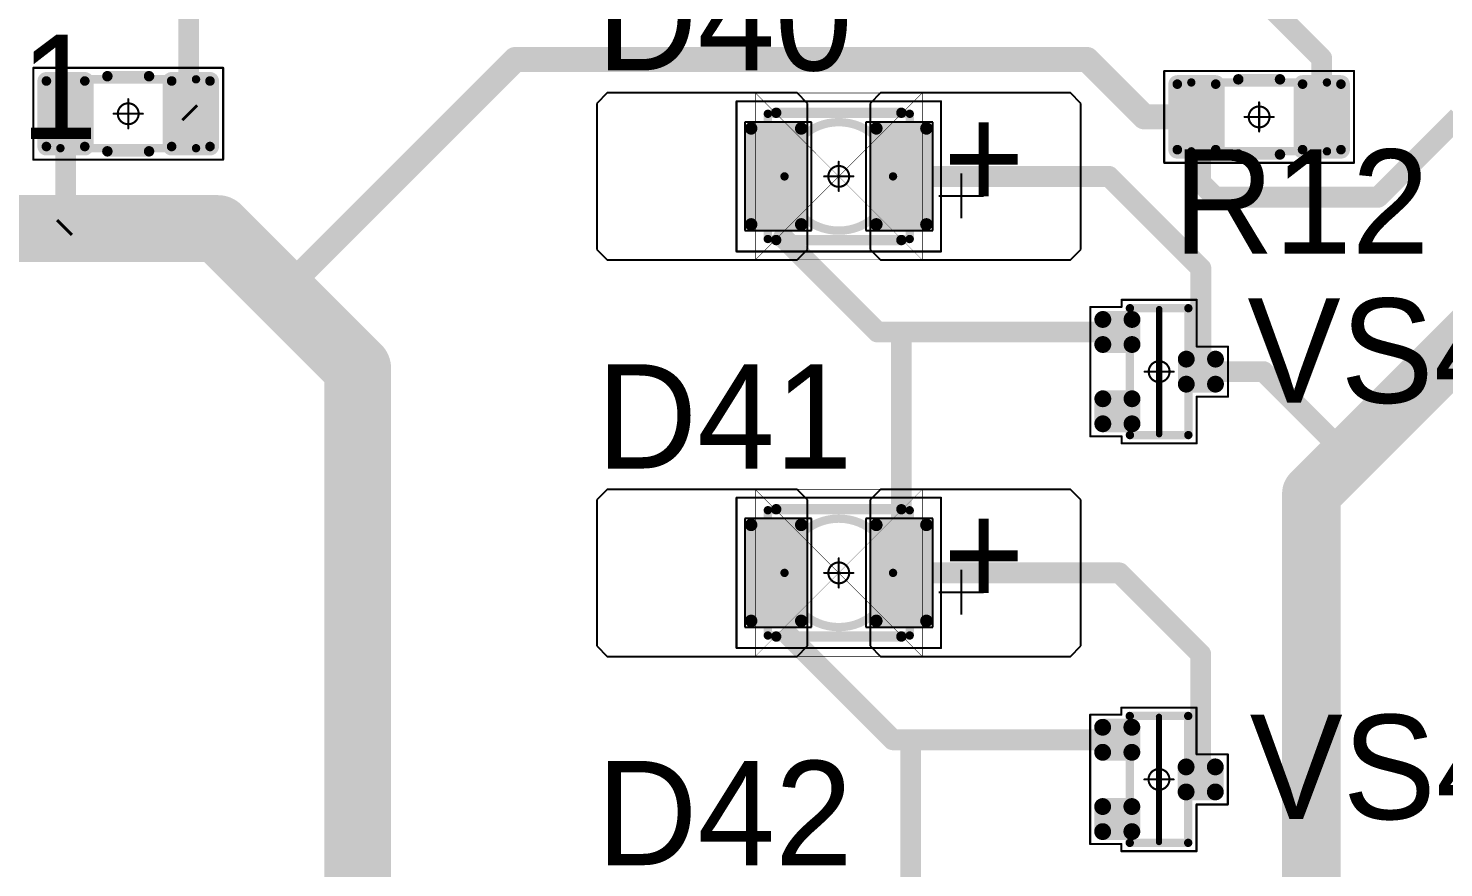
# Model space of a CAD drawing. Header units: millimetres. Extents: x 0 to 273, y 0 to 149.
# Drawn here: x 124.58 to 158.5, y 102.94 to 123.05 of the extents above; entities that cross this region are included whole.
import ezdxf

# ---------------------------------------------------------------- set-up
doc = ezdxf.new("R2010")
doc.units = ezdxf.units.MM
for name, color, linetype in [('Mechanical13', 56, 'Continuous'), ('Mechanical15', 56, 'Continuous'), ('Mechanical2', 216, 'Continuous'), ('TopLayer', 1, 'Continuous'), ('TopOverlay', 2, 'Continuous'), ('TopPaste', 8, 'Continuous'), ('TopSolder', 216, 'Continuous')]:
    doc.layers.add(name, color=color, linetype=linetype)

# ---------------------------------------------------------------- blocks, each defined once
blk = doc.blocks.new('SOT23_29')
at = {"layer": 'Mechanical13', "const_width": 0.2}
for points in [[(-0.7, -1.52), (-0.7, 1.52)], [(-0.7, 1.52), (0.7, 1.52)], [(0.7, -1.52), (0.7, 1.52)], [(-0.7, -1.52), (0.7, -1.52)]]:
    blk.add_lwpolyline(points, dxfattribs=at)
at = {"layer": 'Mechanical13', "const_width": 0.1}
for points in [[(-0.75, 1.52, 1), (-0.65, 1.52, 1)], [(-0.75, 1.52, 1), (-0.65, 1.52, 1)], [(0.65, 1.52, 1), (0.75, 1.52, 1)], [(0.65, 1.52, 1), (0.75, 1.52, 1)], [(-0.75, -1.52, 1), (-0.65, -1.52, 1)], [(-0.75, -1.52, 1), (-0.65, -1.52, 1)], [(0.65, -1.52, 1), (0.75, -1.52, 1)], [(0.65, -1.52, 1), (0.75, -1.52, 1)]]:
    blk.add_lwpolyline(points, format="xyb", close=True, dxfattribs=at)
at = {"layer": 'Mechanical15', "const_width": 0.05}
for points in [[(-0.9, 1.72), (0.9, 1.72)], [(-0.9, 1.55), (-0.9, 1.72)], [(0.9, 0.6), (0.9, 1.72)], [(-1.65, 1.55), (-0.9, 1.55)], [(-1.65, -1.55), (-1.65, 1.55)], [(0, -0.35), (0, 0.35)], [(0.9, 0.6), (1.65, 0.6)], [(1.65, -0.6), (1.65, 0.6)], [(-0.35, 0), (0.35, 0)], [(0.9, -1.72), (0.9, -0.6)], [(0.9, -0.6), (1.65, -0.6)], [(-1.65, -1.55), (-0.9, -1.55)], [(-0.9, -1.72), (-0.9, -1.55)], [(-0.9, -1.72), (0.9, -1.72)]]:
    blk.add_lwpolyline(points, dxfattribs=at)
at = {"layer": 'Mechanical15'}
for points, const_width in [([(-0.913, 1.72, 1), (-0.888, 1.72, 1)], 0.025), ([(-0.913, 1.72, 1), (-0.888, 1.72, 1)], 0.025), ([(0.888, 1.72, 1), (0.913, 1.72, 1)], 0.025), ([(0.888, 1.72, 1), (0.913, 1.72, 1)], 0.025), ([(-1.662, 1.55, 1), (-1.637, 1.55, 1)], 0.025), ([(-1.662, 1.55, 1), (-1.637, 1.55, 1)], 0.025), ([(-0.913, 1.55, 1), (-0.888, 1.55, 1)], 0.025), ([(-0.913, 1.55, 1), (-0.888, 1.55, 1)], 0.025), ([(-0.012, 0.35, 1), (0.012, 0.35, 1)], 0.025), ([(0.888, 0.6, 1), (0.913, 0.6, 1)], 0.025), ([(0.888, 0.6, 1), (0.913, 0.6, 1)], 0.025), ([(1.637, 0.6, 1), (1.662, 0.6, 1)], 0.025), ([(1.637, 0.6, 1), (1.662, 0.6, 1)], 0.025), ([(-0.362, 0, 1), (-0.337, 0, 1)], 0.025), ([(0.25, 0, 1), (-0.25, 0, 1)], 0.05), ([(-0.262, 0, 1), (-0.238, 0, 1)], 0.025), ([(0.238, 0, 1), (0.262, 0, 1)], 0.025), ([(0.337, 0, 1), (0.362, 0, 1)], 0.025), ([(-0.012, -0.35, 1), (0.012, -0.35, 1)], 0.025), ([(0.888, -0.6, 1), (0.913, -0.6, 1)], 0.025), ([(0.888, -0.6, 1), (0.913, -0.6, 1)], 0.025), ([(1.637, -0.6, 1), (1.662, -0.6, 1)], 0.025), ([(1.637, -0.6, 1), (1.662, -0.6, 1)], 0.025), ([(-1.662, -1.55, 1), (-1.637, -1.55, 1)], 0.025), ([(-1.662, -1.55, 1), (-1.637, -1.55, 1)], 0.025), ([(-0.913, -1.55, 1), (-0.888, -1.55, 1)], 0.025), ([(-0.913, -1.55, 1), (-0.888, -1.55, 1)], 0.025), ([(-0.913, -1.72, 1), (-0.888, -1.72, 1)], 0.025), ([(-0.913, -1.72, 1), (-0.888, -1.72, 1)], 0.025), ([(0.888, -1.72, 1), (0.913, -1.72, 1)], 0.025), ([(0.888, -1.72, 1), (0.913, -1.72, 1)], 0.025)]:
    blk.add_lwpolyline(points, format="xyb", close=True, dxfattribs=dict(at, const_width=const_width))
at = {"layer": 'TopLayer', "const_width": 0.1}
for points in [[(-1.4, 1.25, 1), (-1.3, 1.25, 1)], [(-0.7, 1.25, 1), (-0.6, 1.25, 1)], [(-1.4, 0.65, 1), (-1.3, 0.65, 1)], [(-0.7, 0.65, 1), (-0.6, 0.65, 1)], [(0.6, 0.3, 1), (0.7, 0.3, 1)], [(1.3, 0.3, 1), (1.4, 0.3, 1)], [(0.6, -0.3, 1), (0.7, -0.3, 1)], [(1.3, -0.3, 1), (1.4, -0.3, 1)], [(-1.4, -0.65, 1), (-1.3, -0.65, 1)], [(-0.7, -0.65, 1), (-0.6, -0.65, 1)], [(-1.4, -1.25, 1), (-1.3, -1.25, 1)], [(-0.7, -1.25, 1), (-0.6, -1.25, 1)]]:
    blk.add_lwpolyline(points, format="xyb", close=True, dxfattribs=at)
at = {"layer": 'TopLayer'}
for points in [[(-1.45, 1.25), (-1.45, 0.65), (-0.55, 1.25), (-0.55, 0.65)], [(-1.35, 1.35), (-1.35, 0.55), (-0.65, 1.35), (-0.65, 0.55)], [(0.65, 0.4), (0.65, -0.4), (1.35, 0.4), (1.35, -0.4)], [(0.55, 0.3), (0.55, -0.3), (1.45, 0.3), (1.45, -0.3)], [(-1.45, -0.65), (-1.45, -1.25), (-0.55, -0.65), (-0.55, -1.25)], [(-1.35, -0.55), (-1.35, -1.35), (-0.65, -0.55), (-0.65, -1.35)]]:
    blk.add_solid(points, dxfattribs=at)
at = {"layer": 'TopOverlay', "const_width": 0.15}
blk.add_lwpolyline([(0, -1.5), (0, 1.5)], dxfattribs=at)
at = {"layer": 'TopOverlay', "const_width": 0.075}
for points in [[(-0.038, 1.5, 1), (0.038, 1.5, 1)], [(-0.038, -1.5, 1), (0.038, -1.5, 1)]]:
    blk.add_lwpolyline(points, format="xyb", close=True, dxfattribs=at)
at = {"layer": 'TopPaste', "const_width": 0.075}
for points in [[(-1.387, 1.25, 1), (-1.313, 1.25, 1)], [(-0.687, 1.25, 1), (-0.613, 1.25, 1)], [(-1.387, 0.65, 1), (-1.313, 0.65, 1)], [(-0.687, 0.65, 1), (-0.613, 0.65, 1)], [(0.613, 0.3, 1), (0.687, 0.3, 1)], [(1.313, 0.3, 1), (1.387, 0.3, 1)], [(0.613, -0.3, 1), (0.687, -0.3, 1)], [(1.313, -0.3, 1), (1.387, -0.3, 1)], [(-1.387, -0.65, 1), (-1.313, -0.65, 1)], [(-0.687, -0.65, 1), (-0.613, -0.65, 1)], [(-1.387, -1.25, 1), (-1.313, -1.25, 1)], [(-0.687, -1.25, 1), (-0.613, -1.25, 1)]]:
    blk.add_lwpolyline(points, format="xyb", close=True, dxfattribs=at)
at = {"layer": 'TopPaste'}
for points in [[(-1.425, 1.25), (-1.425, 0.65), (-0.575, 1.25), (-0.575, 0.65)], [(-1.35, 1.325), (-1.35, 0.575), (-0.65, 1.325), (-0.65, 0.575)], [(0.65, 0.375), (0.65, -0.375), (1.35, 0.375), (1.35, -0.375)], [(0.575, 0.3), (0.575, -0.3), (1.425, 0.3), (1.425, -0.3)], [(-1.425, -0.65), (-1.425, -1.25), (-0.575, -0.65), (-0.575, -1.25)], [(-1.35, -0.575), (-1.35, -1.325), (-0.65, -0.575), (-0.65, -1.325)]]:
    blk.add_solid(points, dxfattribs=at)
at = {"layer": 'TopSolder', "const_width": 0.202}
for points in [[(-1.451, 1.25, 1), (-1.249, 1.25, 1)], [(-0.751, 1.25, 1), (-0.549, 1.25, 1)], [(-1.451, 0.65, 1), (-1.249, 0.65, 1)], [(-0.751, 0.65, 1), (-0.549, 0.65, 1)], [(0.549, 0.3, 1), (0.751, 0.3, 1)], [(1.249, 0.3, 1), (1.451, 0.3, 1)], [(0.549, -0.3, 1), (0.751, -0.3, 1)], [(1.249, -0.3, 1), (1.451, -0.3, 1)], [(-1.451, -0.65, 1), (-1.249, -0.65, 1)], [(-0.751, -0.65, 1), (-0.549, -0.65, 1)], [(-1.451, -1.25, 1), (-1.249, -1.25, 1)], [(-0.751, -1.25, 1), (-0.549, -1.25, 1)]]:
    blk.add_lwpolyline(points, format="xyb", close=True, dxfattribs=at)
at = {"layer": 'TopSolder'}
for points in [[(-1.35, 1.452), (-1.35, 0.448), (-0.65, 1.452), (-0.65, 0.448)], [(-1.552, 1.25), (-1.552, 0.65), (-0.448, 1.25), (-0.448, 0.65)], [(0.65, 0.502), (0.65, -0.502), (1.35, 0.502), (1.35, -0.502)], [(0.448, 0.3), (0.448, -0.3), (1.552, 0.3), (1.552, -0.3)], [(-1.552, -0.65), (-1.552, -1.25), (-0.448, -0.65), (-0.448, -1.25)], [(-1.35, -0.448), (-1.35, -1.452), (-0.65, -0.448), (-0.65, -1.452)]]:
    blk.add_solid(points, dxfattribs=at)
blk = doc.blocks.new('SOT23_30')
at = {"layer": 'Mechanical13', "const_width": 0.2}
for points in [[(-0.7, -1.52), (-0.7, 1.52)], [(-0.7, 1.52), (0.7, 1.52)], [(0.7, -1.52), (0.7, 1.52)], [(-0.7, -1.52), (0.7, -1.52)]]:
    blk.add_lwpolyline(points, dxfattribs=at)
at = {"layer": 'Mechanical13', "const_width": 0.1}
for points in [[(-0.75, 1.52, 1), (-0.65, 1.52, 1)], [(-0.75, 1.52, 1), (-0.65, 1.52, 1)], [(0.65, 1.52, 1), (0.75, 1.52, 1)], [(0.65, 1.52, 1), (0.75, 1.52, 1)], [(-0.75, -1.52, 1), (-0.65, -1.52, 1)], [(-0.75, -1.52, 1), (-0.65, -1.52, 1)], [(0.65, -1.52, 1), (0.75, -1.52, 1)], [(0.65, -1.52, 1), (0.75, -1.52, 1)]]:
    blk.add_lwpolyline(points, format="xyb", close=True, dxfattribs=at)
at = {"layer": 'Mechanical15', "const_width": 0.05}
for points in [[(-0.9, 1.72), (0.9, 1.72)], [(-0.9, 1.55), (-0.9, 1.72)], [(0.9, 0.6), (0.9, 1.72)], [(-1.65, 1.55), (-0.9, 1.55)], [(-1.65, -1.55), (-1.65, 1.55)], [(0, -0.35), (0, 0.35)], [(0.9, 0.6), (1.65, 0.6)], [(1.65, -0.6), (1.65, 0.6)], [(-0.35, 0), (0.35, 0)], [(0.9, -1.72), (0.9, -0.6)], [(0.9, -0.6), (1.65, -0.6)], [(-1.65, -1.55), (-0.9, -1.55)], [(-0.9, -1.72), (-0.9, -1.55)], [(-0.9, -1.72), (0.9, -1.72)]]:
    blk.add_lwpolyline(points, dxfattribs=at)
at = {"layer": 'Mechanical15'}
for points, const_width in [([(-0.913, 1.72, 1), (-0.888, 1.72, 1)], 0.025), ([(-0.913, 1.72, 1), (-0.888, 1.72, 1)], 0.025), ([(0.888, 1.72, 1), (0.913, 1.72, 1)], 0.025), ([(0.888, 1.72, 1), (0.913, 1.72, 1)], 0.025), ([(-1.662, 1.55, 1), (-1.637, 1.55, 1)], 0.025), ([(-1.662, 1.55, 1), (-1.637, 1.55, 1)], 0.025), ([(-0.913, 1.55, 1), (-0.888, 1.55, 1)], 0.025), ([(-0.913, 1.55, 1), (-0.888, 1.55, 1)], 0.025), ([(-0.012, 0.35, 1), (0.012, 0.35, 1)], 0.025), ([(0.888, 0.6, 1), (0.913, 0.6, 1)], 0.025), ([(0.888, 0.6, 1), (0.913, 0.6, 1)], 0.025), ([(1.637, 0.6, 1), (1.662, 0.6, 1)], 0.025), ([(1.637, 0.6, 1), (1.662, 0.6, 1)], 0.025), ([(-0.362, 0, 1), (-0.337, 0, 1)], 0.025), ([(0.25, 0, 1), (-0.25, 0, 1)], 0.05), ([(-0.262, 0, 1), (-0.238, 0, 1)], 0.025), ([(0.238, 0, 1), (0.262, 0, 1)], 0.025), ([(0.337, 0, 1), (0.362, 0, 1)], 0.025), ([(-0.012, -0.35, 1), (0.012, -0.35, 1)], 0.025), ([(0.888, -0.6, 1), (0.913, -0.6, 1)], 0.025), ([(0.888, -0.6, 1), (0.913, -0.6, 1)], 0.025), ([(1.637, -0.6, 1), (1.662, -0.6, 1)], 0.025), ([(1.637, -0.6, 1), (1.662, -0.6, 1)], 0.025), ([(-1.662, -1.55, 1), (-1.637, -1.55, 1)], 0.025), ([(-1.662, -1.55, 1), (-1.637, -1.55, 1)], 0.025), ([(-0.913, -1.55, 1), (-0.888, -1.55, 1)], 0.025), ([(-0.913, -1.55, 1), (-0.888, -1.55, 1)], 0.025), ([(-0.913, -1.72, 1), (-0.888, -1.72, 1)], 0.025), ([(-0.913, -1.72, 1), (-0.888, -1.72, 1)], 0.025), ([(0.888, -1.72, 1), (0.913, -1.72, 1)], 0.025), ([(0.888, -1.72, 1), (0.913, -1.72, 1)], 0.025)]:
    blk.add_lwpolyline(points, format="xyb", close=True, dxfattribs=dict(at, const_width=const_width))
at = {"layer": 'TopLayer', "const_width": 0.1}
for points in [[(-1.4, 1.25, 1), (-1.3, 1.25, 1)], [(-0.7, 1.25, 1), (-0.6, 1.25, 1)], [(-1.4, 0.65, 1), (-1.3, 0.65, 1)], [(-0.7, 0.65, 1), (-0.6, 0.65, 1)], [(0.6, 0.3, 1), (0.7, 0.3, 1)], [(1.3, 0.3, 1), (1.4, 0.3, 1)], [(0.6, -0.3, 1), (0.7, -0.3, 1)], [(1.3, -0.3, 1), (1.4, -0.3, 1)], [(-1.4, -0.65, 1), (-1.3, -0.65, 1)], [(-0.7, -0.65, 1), (-0.6, -0.65, 1)], [(-1.4, -1.25, 1), (-1.3, -1.25, 1)], [(-0.7, -1.25, 1), (-0.6, -1.25, 1)]]:
    blk.add_lwpolyline(points, format="xyb", close=True, dxfattribs=at)
at = {"layer": 'TopLayer'}
for points in [[(-1.45, 1.25), (-1.45, 0.65), (-0.55, 1.25), (-0.55, 0.65)], [(-1.35, 1.35), (-1.35, 0.55), (-0.65, 1.35), (-0.65, 0.55)], [(0.65, 0.4), (0.65, -0.4), (1.35, 0.4), (1.35, -0.4)], [(0.55, 0.3), (0.55, -0.3), (1.45, 0.3), (1.45, -0.3)], [(-1.45, -0.65), (-1.45, -1.25), (-0.55, -0.65), (-0.55, -1.25)], [(-1.35, -0.55), (-1.35, -1.35), (-0.65, -0.55), (-0.65, -1.35)]]:
    blk.add_solid(points, dxfattribs=at)
at = {"layer": 'TopOverlay', "const_width": 0.15}
blk.add_lwpolyline([(0, -1.5), (0, 1.5)], dxfattribs=at)
at = {"layer": 'TopOverlay', "const_width": 0.075}
for points in [[(-0.038, 1.5, 1), (0.038, 1.5, 1)], [(-0.038, -1.5, 1), (0.038, -1.5, 1)]]:
    blk.add_lwpolyline(points, format="xyb", close=True, dxfattribs=at)
at = {"layer": 'TopPaste', "const_width": 0.075}
for points in [[(-1.387, 1.25, 1), (-1.313, 1.25, 1)], [(-0.687, 1.25, 1), (-0.613, 1.25, 1)], [(-1.387, 0.65, 1), (-1.313, 0.65, 1)], [(-0.687, 0.65, 1), (-0.613, 0.65, 1)], [(0.613, 0.3, 1), (0.687, 0.3, 1)], [(1.313, 0.3, 1), (1.387, 0.3, 1)], [(0.613, -0.3, 1), (0.687, -0.3, 1)], [(1.313, -0.3, 1), (1.387, -0.3, 1)], [(-1.387, -0.65, 1), (-1.313, -0.65, 1)], [(-0.687, -0.65, 1), (-0.613, -0.65, 1)], [(-1.387, -1.25, 1), (-1.313, -1.25, 1)], [(-0.687, -1.25, 1), (-0.613, -1.25, 1)]]:
    blk.add_lwpolyline(points, format="xyb", close=True, dxfattribs=at)
at = {"layer": 'TopPaste'}
for points in [[(-1.425, 1.25), (-1.425, 0.65), (-0.575, 1.25), (-0.575, 0.65)], [(-1.35, 1.325), (-1.35, 0.575), (-0.65, 1.325), (-0.65, 0.575)], [(0.65, 0.375), (0.65, -0.375), (1.35, 0.375), (1.35, -0.375)], [(0.575, 0.3), (0.575, -0.3), (1.425, 0.3), (1.425, -0.3)], [(-1.425, -0.65), (-1.425, -1.25), (-0.575, -0.65), (-0.575, -1.25)], [(-1.35, -0.575), (-1.35, -1.325), (-0.65, -0.575), (-0.65, -1.325)]]:
    blk.add_solid(points, dxfattribs=at)
at = {"layer": 'TopSolder', "const_width": 0.202}
for points in [[(-1.451, 1.25, 1), (-1.249, 1.25, 1)], [(-0.751, 1.25, 1), (-0.549, 1.25, 1)], [(-1.451, 0.65, 1), (-1.249, 0.65, 1)], [(-0.751, 0.65, 1), (-0.549, 0.65, 1)], [(0.549, 0.3, 1), (0.751, 0.3, 1)], [(1.249, 0.3, 1), (1.451, 0.3, 1)], [(0.549, -0.3, 1), (0.751, -0.3, 1)], [(1.249, -0.3, 1), (1.451, -0.3, 1)], [(-1.451, -0.65, 1), (-1.249, -0.65, 1)], [(-0.751, -0.65, 1), (-0.549, -0.65, 1)], [(-1.451, -1.25, 1), (-1.249, -1.25, 1)], [(-0.751, -1.25, 1), (-0.549, -1.25, 1)]]:
    blk.add_lwpolyline(points, format="xyb", close=True, dxfattribs=at)
at = {"layer": 'TopSolder'}
for points in [[(-1.35, 1.452), (-1.35, 0.448), (-0.65, 1.452), (-0.65, 0.448)], [(-1.552, 1.25), (-1.552, 0.65), (-0.448, 1.25), (-0.448, 0.65)], [(0.65, 0.502), (0.65, -0.502), (1.35, 0.502), (1.35, -0.502)], [(0.448, 0.3), (0.448, -0.3), (1.552, 0.3), (1.552, -0.3)], [(-1.552, -0.65), (-1.552, -1.25), (-0.448, -0.65), (-0.448, -1.25)], [(-1.35, -0.448), (-1.35, -1.452), (-0.65, -0.448), (-0.65, -1.452)]]:
    blk.add_solid(points, dxfattribs=at)
blk = doc.blocks.new('RC1206S_80')
at = {"layer": 'Mechanical13', "const_width": 0.2}
for points in [[(-1.625, 0.825), (1.625, 0.825)], [(-1.625, -0.825), (-1.625, 0.825)], [(1.625, -0.825), (1.625, 0.825)], [(-1.625, -0.825), (1.625, -0.825)]]:
    blk.add_lwpolyline(points, dxfattribs=at)
at = {"layer": 'Mechanical13', "const_width": 0.1}
for points in [[(-1.675, 0.825, 1), (-1.575, 0.825, 1)], [(-1.675, 0.825, 1), (-1.575, 0.825, 1)], [(1.575, 0.825, 1), (1.675, 0.825, 1)], [(1.575, 0.825, 1), (1.675, 0.825, 1)], [(-1.675, -0.825, 1), (-1.575, -0.825, 1)], [(-1.675, -0.825, 1), (-1.575, -0.825, 1)], [(1.575, -0.825, 1), (1.675, -0.825, 1)], [(1.575, -0.825, 1), (1.675, -0.825, 1)]]:
    blk.add_lwpolyline(points, format="xyb", close=True, dxfattribs=at)
at = {"layer": 'Mechanical15', "const_width": 0.05}
for points in [[(-2.275, 1.1), (2.275, 1.1)], [(-2.275, -1.1), (-2.275, 1.1)], [(2.275, -1.1), (2.275, 1.1)], [(0, -0.35), (0, 0.35)], [(-0.35, 0), (0.35, 0)], [(-2.275, -1.1), (2.275, -1.1)]]:
    blk.add_lwpolyline(points, dxfattribs=at)
at = {"layer": 'Mechanical15'}
for points, const_width in [([(-2.287, 1.1, 1), (-2.262, 1.1, 1)], 0.025), ([(-2.287, 1.1, 1), (-2.262, 1.1, 1)], 0.025), ([(2.262, 1.1, 1), (2.287, 1.1, 1)], 0.025), ([(2.262, 1.1, 1), (2.287, 1.1, 1)], 0.025), ([(-0.012, 0.35, 1), (0.012, 0.35, 1)], 0.025), ([(-0.362, 0, 1), (-0.337, 0, 1)], 0.025), ([(0.25, 0, 1), (-0.25, 0, 1)], 0.05), ([(-0.262, 0, 1), (-0.238, 0, 1)], 0.025), ([(0.238, 0, 1), (0.262, 0, 1)], 0.025), ([(0.337, 0, 1), (0.362, 0, 1)], 0.025), ([(-0.012, -0.35, 1), (0.012, -0.35, 1)], 0.025), ([(-2.287, -1.1, 1), (-2.262, -1.1, 1)], 0.025), ([(-2.287, -1.1, 1), (-2.262, -1.1, 1)], 0.025), ([(2.262, -1.1, 1), (2.287, -1.1, 1)], 0.025), ([(2.262, -1.1, 1), (2.287, -1.1, 1)], 0.025)]:
    blk.add_lwpolyline(points, format="xyb", close=True, dxfattribs=dict(at, const_width=const_width))
at = {"layer": 'TopLayer', "const_width": 0.115}
for points in [[(-2.018, 0.785, 1), (-1.903, 0.785, 1)], [(-1.098, 0.785, 1), (-0.983, 0.785, 1)], [(0.983, 0.785, 1), (1.098, 0.785, 1)], [(1.903, 0.785, 1), (2.018, 0.785, 1)], [(-2.018, -0.785, 1), (-1.903, -0.785, 1)], [(-1.098, -0.785, 1), (-0.983, -0.785, 1)], [(0.983, -0.785, 1), (1.098, -0.785, 1)], [(1.903, -0.785, 1), (2.018, -0.785, 1)]]:
    blk.add_lwpolyline(points, format="xyb", close=True, dxfattribs=at)
at = {"layer": 'TopLayer'}
for points in [[(-2.075, -0.785), (-0.925, -0.785), (-2.075, 0.785), (-0.925, 0.785)], [(-1.96, -0.9), (-1.04, -0.9), (-1.96, 0.9), (-1.04, 0.9)], [(0.925, -0.785), (2.075, -0.785), (0.925, 0.785), (2.075, 0.785)], [(1.04, -0.9), (1.96, -0.9), (1.04, 0.9), (1.96, 0.9)]]:
    blk.add_solid(points, dxfattribs=at)
at = {"layer": 'TopOverlay', "const_width": 0.25}
for points in [[(-0.5, 0.9), (0.5, 0.9)], [(-0.5, -0.9), (0.5, -0.9)]]:
    blk.add_lwpolyline(points, dxfattribs=at)
at = {"layer": 'TopOverlay', "const_width": 0.125}
for points in [[(-0.562, 0.9, 1), (-0.437, 0.9, 1)], [(0.437, 0.9, 1), (0.562, 0.9, 1)], [(-0.562, -0.9, 1), (-0.437, -0.9, 1)], [(0.437, -0.9, 1), (0.562, -0.9, 1)]]:
    blk.add_lwpolyline(points, format="xyb", close=True, dxfattribs=at)
at = {"layer": 'TopPaste', "const_width": 0.09}
for points in [[(-2.005, 0.785, 1), (-1.915, 0.785, 1)], [(-1.085, 0.785, 1), (-0.995, 0.785, 1)], [(0.995, 0.785, 1), (1.085, 0.785, 1)], [(1.915, 0.785, 1), (2.005, 0.785, 1)], [(-2.005, -0.785, 1), (-1.915, -0.785, 1)], [(-1.085, -0.785, 1), (-0.995, -0.785, 1)], [(0.995, -0.785, 1), (1.085, -0.785, 1)], [(1.915, -0.785, 1), (2.005, -0.785, 1)]]:
    blk.add_lwpolyline(points, format="xyb", close=True, dxfattribs=at)
at = {"layer": 'TopPaste'}
for points in [[(-2.05, -0.785), (-0.95, -0.785), (-2.05, 0.785), (-0.95, 0.785)], [(-1.96, -0.875), (-1.04, -0.875), (-1.96, 0.875), (-1.04, 0.875)], [(0.95, -0.785), (2.05, -0.785), (0.95, 0.785), (2.05, 0.785)], [(1.04, -0.875), (1.96, -0.875), (1.04, 0.875), (1.96, 0.875)]]:
    blk.add_solid(points, dxfattribs=at)
at = {"layer": 'TopSolder', "const_width": 0.215}
for points in [[(-2.068, 0.785, 1), (-1.853, 0.785, 1)], [(-1.148, 0.785, 1), (-0.933, 0.785, 1)], [(0.933, 0.785, 1), (1.148, 0.785, 1)], [(1.853, 0.785, 1), (2.068, 0.785, 1)], [(-2.068, -0.785, 1), (-1.853, -0.785, 1)], [(-1.148, -0.785, 1), (-0.933, -0.785, 1)], [(0.933, -0.785, 1), (1.148, -0.785, 1)], [(1.853, -0.785, 1), (2.068, -0.785, 1)]]:
    blk.add_lwpolyline(points, format="xyb", close=True, dxfattribs=at)
at = {"layer": 'TopSolder'}
for points in [[(-2.175, -0.785), (-0.825, -0.785), (-2.175, 0.785), (-0.825, 0.785)], [(-1.96, -1), (-1.04, -1), (-1.96, 1), (-1.04, 1)], [(0.825, -0.785), (2.175, -0.785), (0.825, 0.785), (2.175, 0.785)], [(1.04, -1), (1.96, -1), (1.04, 1), (1.96, 1)]]:
    blk.add_solid(points, dxfattribs=at)
blk = doc.blocks.new('RC1206S_81')
at = {"layer": 'Mechanical13', "const_width": 0.2}
for points in [[(-1.625, 0.825), (1.625, 0.825)], [(-1.625, -0.825), (-1.625, 0.825)], [(1.625, -0.825), (1.625, 0.825)], [(-1.625, -0.825), (1.625, -0.825)]]:
    blk.add_lwpolyline(points, dxfattribs=at)
at = {"layer": 'Mechanical13', "const_width": 0.1}
for points in [[(-1.675, 0.825, 1), (-1.575, 0.825, 1)], [(-1.675, 0.825, 1), (-1.575, 0.825, 1)], [(1.575, 0.825, 1), (1.675, 0.825, 1)], [(1.575, 0.825, 1), (1.675, 0.825, 1)], [(-1.675, -0.825, 1), (-1.575, -0.825, 1)], [(-1.675, -0.825, 1), (-1.575, -0.825, 1)], [(1.575, -0.825, 1), (1.675, -0.825, 1)], [(1.575, -0.825, 1), (1.675, -0.825, 1)]]:
    blk.add_lwpolyline(points, format="xyb", close=True, dxfattribs=at)
at = {"layer": 'Mechanical15', "const_width": 0.05}
for points in [[(-2.275, 1.1), (2.275, 1.1)], [(-2.275, -1.1), (-2.275, 1.1)], [(2.275, -1.1), (2.275, 1.1)], [(0, -0.35), (0, 0.35)], [(-0.35, 0), (0.35, 0)], [(-2.275, -1.1), (2.275, -1.1)]]:
    blk.add_lwpolyline(points, dxfattribs=at)
at = {"layer": 'Mechanical15'}
for points, const_width in [([(-2.287, 1.1, 1), (-2.262, 1.1, 1)], 0.025), ([(-2.287, 1.1, 1), (-2.262, 1.1, 1)], 0.025), ([(2.262, 1.1, 1), (2.287, 1.1, 1)], 0.025), ([(2.262, 1.1, 1), (2.287, 1.1, 1)], 0.025), ([(-0.012, 0.35, 1), (0.012, 0.35, 1)], 0.025), ([(-0.362, 0, 1), (-0.337, 0, 1)], 0.025), ([(0.25, 0, 1), (-0.25, 0, 1)], 0.05), ([(-0.262, 0, 1), (-0.238, 0, 1)], 0.025), ([(0.238, 0, 1), (0.262, 0, 1)], 0.025), ([(0.337, 0, 1), (0.362, 0, 1)], 0.025), ([(-0.012, -0.35, 1), (0.012, -0.35, 1)], 0.025), ([(-2.287, -1.1, 1), (-2.262, -1.1, 1)], 0.025), ([(-2.287, -1.1, 1), (-2.262, -1.1, 1)], 0.025), ([(2.262, -1.1, 1), (2.287, -1.1, 1)], 0.025), ([(2.262, -1.1, 1), (2.287, -1.1, 1)], 0.025)]:
    blk.add_lwpolyline(points, format="xyb", close=True, dxfattribs=dict(at, const_width=const_width))
at = {"layer": 'TopLayer', "const_width": 0.115}
for points in [[(-2.018, 0.785, 1), (-1.903, 0.785, 1)], [(-1.098, 0.785, 1), (-0.983, 0.785, 1)], [(0.983, 0.785, 1), (1.098, 0.785, 1)], [(1.903, 0.785, 1), (2.018, 0.785, 1)], [(-2.018, -0.785, 1), (-1.903, -0.785, 1)], [(-1.098, -0.785, 1), (-0.983, -0.785, 1)], [(0.983, -0.785, 1), (1.098, -0.785, 1)], [(1.903, -0.785, 1), (2.018, -0.785, 1)]]:
    blk.add_lwpolyline(points, format="xyb", close=True, dxfattribs=at)
at = {"layer": 'TopLayer'}
for points in [[(-2.075, -0.785), (-0.925, -0.785), (-2.075, 0.785), (-0.925, 0.785)], [(-1.96, -0.9), (-1.04, -0.9), (-1.96, 0.9), (-1.04, 0.9)], [(0.925, -0.785), (2.075, -0.785), (0.925, 0.785), (2.075, 0.785)], [(1.04, -0.9), (1.96, -0.9), (1.04, 0.9), (1.96, 0.9)]]:
    blk.add_solid(points, dxfattribs=at)
at = {"layer": 'TopOverlay', "const_width": 0.25}
for points in [[(-0.5, 0.9), (0.5, 0.9)], [(-0.5, -0.9), (0.5, -0.9)]]:
    blk.add_lwpolyline(points, dxfattribs=at)
at = {"layer": 'TopOverlay', "const_width": 0.125}
for points in [[(-0.562, 0.9, 1), (-0.437, 0.9, 1)], [(0.437, 0.9, 1), (0.562, 0.9, 1)], [(-0.562, -0.9, 1), (-0.437, -0.9, 1)], [(0.437, -0.9, 1), (0.562, -0.9, 1)]]:
    blk.add_lwpolyline(points, format="xyb", close=True, dxfattribs=at)
at = {"layer": 'TopPaste', "const_width": 0.09}
for points in [[(-2.005, 0.785, 1), (-1.915, 0.785, 1)], [(-1.085, 0.785, 1), (-0.995, 0.785, 1)], [(0.995, 0.785, 1), (1.085, 0.785, 1)], [(1.915, 0.785, 1), (2.005, 0.785, 1)], [(-2.005, -0.785, 1), (-1.915, -0.785, 1)], [(-1.085, -0.785, 1), (-0.995, -0.785, 1)], [(0.995, -0.785, 1), (1.085, -0.785, 1)], [(1.915, -0.785, 1), (2.005, -0.785, 1)]]:
    blk.add_lwpolyline(points, format="xyb", close=True, dxfattribs=at)
at = {"layer": 'TopPaste'}
for points in [[(-2.05, -0.785), (-0.95, -0.785), (-2.05, 0.785), (-0.95, 0.785)], [(-1.96, -0.875), (-1.04, -0.875), (-1.96, 0.875), (-1.04, 0.875)], [(0.95, -0.785), (2.05, -0.785), (0.95, 0.785), (2.05, 0.785)], [(1.04, -0.875), (1.96, -0.875), (1.04, 0.875), (1.96, 0.875)]]:
    blk.add_solid(points, dxfattribs=at)
at = {"layer": 'TopSolder', "const_width": 0.215}
for points in [[(-2.068, 0.785, 1), (-1.853, 0.785, 1)], [(-1.148, 0.785, 1), (-0.933, 0.785, 1)], [(0.933, 0.785, 1), (1.148, 0.785, 1)], [(1.853, 0.785, 1), (2.068, 0.785, 1)], [(-2.068, -0.785, 1), (-1.853, -0.785, 1)], [(-1.148, -0.785, 1), (-0.933, -0.785, 1)], [(0.933, -0.785, 1), (1.148, -0.785, 1)], [(1.853, -0.785, 1), (2.068, -0.785, 1)]]:
    blk.add_lwpolyline(points, format="xyb", close=True, dxfattribs=at)
at = {"layer": 'TopSolder'}
for points in [[(-2.175, -0.785), (-0.825, -0.785), (-2.175, 0.785), (-0.825, 0.785)], [(-1.96, -1), (-1.04, -1), (-1.96, 1), (-1.04, 1)], [(0.825, -0.785), (2.175, -0.785), (0.825, 0.785), (2.175, 0.785)], [(1.04, -1), (1.96, -1), (1.04, 1), (1.96, 1)]]:
    blk.add_solid(points, dxfattribs=at)
blk = doc.blocks.new('T66G_114')
at = {"layer": 'Mechanical13'}
for p, q in [((2.936, 0.071), (2.936, -1)), ((2.4, -0.464), (3.471, -0.464))]:
    blk.add_line(p, q, dxfattribs=at)
at = {"layer": 'Mechanical13', "const_width": 0.2}
for points in [[(-1.7, 1.5), (1.7, 1.5)], [(-1.7, -1.5), (-1.7, 1.5)], [(1.7, -1.5), (1.7, 1.5)], [(-1.7, -1.5), (1.7, -1.5)]]:
    blk.add_lwpolyline(points, dxfattribs=at)
at = {"layer": 'Mechanical13'}
for points, const_width in [([(-1.75, 1.5, 1), (-1.65, 1.5, 1)], 0.1), ([(-1.75, 1.5, 1), (-1.65, 1.5, 1)], 0.1), ([(1.3, 0, 1), (-1.3, 0, 1)], 0.2), ([(1.65, 1.5, 1), (1.75, 1.5, 1)], 0.1), ([(1.65, 1.5, 1), (1.75, 1.5, 1)], 0.1), ([(-1.35, 0, 1), (-1.25, 0, 1)], 0.1), ([(1.25, 0, 1), (1.35, 0, 1)], 0.1), ([(-1.75, -1.5, 1), (-1.65, -1.5, 1)], 0.1), ([(-1.75, -1.5, 1), (-1.65, -1.5, 1)], 0.1), ([(1.65, -1.5, 1), (1.75, -1.5, 1)], 0.1), ([(1.65, -1.5, 1), (1.75, -1.5, 1)], 0.1)]:
    blk.add_lwpolyline(points, format="xyb", close=True, dxfattribs=dict(at, const_width=const_width))
at = {"layer": 'Mechanical15', "const_width": 0.05}
for points in [[(-2.45, -1.8), (-2.45, 1.8)], [(-2.45, 1.8), (2.45, 1.8)], [(2.45, -1.8), (2.45, 1.8)], [(0, -0.35), (0, 0.35)], [(-0.35, 0), (0.35, 0)], [(-2.45, -1.8), (2.45, -1.8)]]:
    blk.add_lwpolyline(points, dxfattribs=at)
at = {"layer": 'Mechanical15'}
for points, const_width in [([(-2.462, 1.8, 1), (-2.438, 1.8, 1)], 0.025), ([(-2.462, 1.8, 1), (-2.438, 1.8, 1)], 0.025), ([(2.438, 1.8, 1), (2.462, 1.8, 1)], 0.025), ([(2.438, 1.8, 1), (2.462, 1.8, 1)], 0.025), ([(-0.012, 0.35, 1), (0.012, 0.35, 1)], 0.025), ([(-0.362, 0, 1), (-0.337, 0, 1)], 0.025), ([(0.25, 0, 1), (-0.25, 0, 1)], 0.05), ([(-0.262, 0, 1), (-0.238, 0, 1)], 0.025), ([(0.238, 0, 1), (0.262, 0, 1)], 0.025), ([(0.337, 0, 1), (0.362, 0, 1)], 0.025), ([(-0.012, -0.35, 1), (0.012, -0.35, 1)], 0.025), ([(-2.462, -1.8, 1), (-2.438, -1.8, 1)], 0.025), ([(-2.462, -1.8, 1), (-2.438, -1.8, 1)], 0.025), ([(2.438, -1.8, 1), (2.462, -1.8, 1)], 0.025), ([(2.438, -1.8, 1), (2.462, -1.8, 1)], 0.025)]:
    blk.add_lwpolyline(points, format="xyb", close=True, dxfattribs=dict(at, const_width=const_width))
at = {"layer": 'TopLayer'}
for p, q in [((-5.55, 2), (-5.8, 1.75)), ((-5.8, 1.75), (-5.8, -1.75)), ((-1, 2), (-5.55, 2)), ((-0.75, 1.75), (-1, 2)), ((-0.75, -1.75), (-0.75, 1.75)), ((1, 2), (0.75, 1.75)), ((0.75, 1.75), (0.75, -1.75)), ((5.55, 2), (1, 2)), ((5.8, 1.75), (5.55, 2)), ((5.8, -1.75), (5.8, 1.75)), ((-5.8, -1.75), (-5.55, -2)), ((-5.55, -2), (-1, -2)), ((-1, -2), (-0.75, -1.75)), ((0.75, -1.75), (1, -2)), ((1, -2), (5.55, -2)), ((5.55, -2), (5.8, -1.75))]:
    blk.add_line(p, q, dxfattribs=at)
at = {"layer": 'TopLayer', "const_width": 0.15}
for points in [[(-2.175, 1.15, 1), (-2.025, 1.15, 1)], [(-0.975, 1.15, 1), (-0.825, 1.15, 1)], [(0.825, 1.15, 1), (0.975, 1.15, 1)], [(2.025, 1.15, 1), (2.175, 1.15, 1)], [(-2.175, -1.15, 1), (-2.025, -1.15, 1)], [(-0.975, -1.15, 1), (-0.825, -1.15, 1)], [(0.825, -1.15, 1), (0.975, -1.15, 1)], [(2.025, -1.15, 1), (2.175, -1.15, 1)]]:
    blk.add_lwpolyline(points, format="xyb", close=True, dxfattribs=at)
at = {"layer": 'TopLayer'}
for points in [[(-0.75, 1.15), (-2.25, 1.15), (-0.75, -1.15), (-2.25, -1.15)], [(-0.9, 1.3), (-2.1, 1.3), (-0.9, -1.3), (-2.1, -1.3)], [(2.25, 1.15), (0.75, 1.15), (2.25, -1.15), (0.75, -1.15)], [(2.1, 1.3), (0.9, 1.3), (2.1, -1.3), (0.9, -1.3)]]:
    blk.add_solid(points, dxfattribs=at)
at = {"layer": 'TopOverlay', "const_width": 0.25}
for points in [[(-1.5, 1.525), (1.5, 1.525)], [(-1.5, -1.525), (1.5, -1.525)]]:
    blk.add_lwpolyline(points, dxfattribs=at)
at = {"layer": 'TopOverlay', "const_width": 0.125}
for points in [[(-1.562, 1.525, 1), (-1.438, 1.525, 1)], [(1.438, 1.525, 1), (1.562, 1.525, 1)], [(-1.562, -1.525, 1), (-1.438, -1.525, 1)], [(1.438, -1.525, 1), (1.562, -1.525, 1)]]:
    blk.add_lwpolyline(points, format="xyb", close=True, dxfattribs=at)
at = {"layer": 'TopPaste', "const_width": 0.125}
for points in [[(-2.163, 1.15, 1), (-2.038, 1.15, 1)], [(-0.963, 1.15, 1), (-0.838, 1.15, 1)], [(0.838, 1.15, 1), (0.963, 1.15, 1)], [(2.038, 1.15, 1), (2.163, 1.15, 1)], [(-2.163, -1.15, 1), (-2.038, -1.15, 1)], [(-0.963, -1.15, 1), (-0.838, -1.15, 1)], [(0.838, -1.15, 1), (0.963, -1.15, 1)], [(2.038, -1.15, 1), (2.163, -1.15, 1)]]:
    blk.add_lwpolyline(points, format="xyb", close=True, dxfattribs=at)
at = {"layer": 'TopPaste'}
for points in [[(-0.775, 1.15), (-2.225, 1.15), (-0.775, -1.15), (-2.225, -1.15)], [(-0.9, 1.275), (-2.1, 1.275), (-0.9, -1.275), (-2.1, -1.275)], [(2.225, 1.15), (0.775, 1.15), (2.225, -1.15), (0.775, -1.15)], [(2.1, 1.275), (0.9, 1.275), (2.1, -1.275), (0.9, -1.275)]]:
    blk.add_solid(points, dxfattribs=at)
at = {"layer": 'TopSolder'}
for p, q in [((-2.25, 1.3), (-2.25, -1.3)), ((-0.65, 1.3), (-2.25, 1.3)), ((-0.65, -1.3), (-0.65, 1.3)), ((0.65, 1.3), (0.65, -1.3)), ((2.25, 1.3), (0.65, 1.3)), ((2.25, -1.3), (2.25, 1.3)), ((-2.25, -1.3), (-0.65, -1.3)), ((0.65, -1.3), (2.25, -1.3))]:
    blk.add_line(p, q, dxfattribs=at)
at = {"layer": 'TopOverlay'}
blk.add_text('+', height=2.5, dxfattribs=at).set_placement((2.5, -0.8))
blk = doc.blocks.new('T66G_115')
at = {"layer": 'Mechanical13'}
for p, q in [((2.936, 0.071), (2.936, -1)), ((2.4, -0.464), (3.471, -0.464))]:
    blk.add_line(p, q, dxfattribs=at)
at = {"layer": 'Mechanical13', "const_width": 0.2}
for points in [[(-1.7, 1.5), (1.7, 1.5)], [(-1.7, -1.5), (-1.7, 1.5)], [(1.7, -1.5), (1.7, 1.5)], [(-1.7, -1.5), (1.7, -1.5)]]:
    blk.add_lwpolyline(points, dxfattribs=at)
at = {"layer": 'Mechanical13'}
for points, const_width in [([(-1.75, 1.5, 1), (-1.65, 1.5, 1)], 0.1), ([(-1.75, 1.5, 1), (-1.65, 1.5, 1)], 0.1), ([(1.3, 0, 1), (-1.3, 0, 1)], 0.2), ([(1.65, 1.5, 1), (1.75, 1.5, 1)], 0.1), ([(1.65, 1.5, 1), (1.75, 1.5, 1)], 0.1), ([(-1.35, 0, 1), (-1.25, 0, 1)], 0.1), ([(1.25, 0, 1), (1.35, 0, 1)], 0.1), ([(-1.75, -1.5, 1), (-1.65, -1.5, 1)], 0.1), ([(-1.75, -1.5, 1), (-1.65, -1.5, 1)], 0.1), ([(1.65, -1.5, 1), (1.75, -1.5, 1)], 0.1), ([(1.65, -1.5, 1), (1.75, -1.5, 1)], 0.1)]:
    blk.add_lwpolyline(points, format="xyb", close=True, dxfattribs=dict(at, const_width=const_width))
at = {"layer": 'Mechanical15', "const_width": 0.05}
for points in [[(-2.45, -1.8), (-2.45, 1.8)], [(-2.45, 1.8), (2.45, 1.8)], [(2.45, -1.8), (2.45, 1.8)], [(0, -0.35), (0, 0.35)], [(-0.35, 0), (0.35, 0)], [(-2.45, -1.8), (2.45, -1.8)]]:
    blk.add_lwpolyline(points, dxfattribs=at)
at = {"layer": 'Mechanical15'}
for points, const_width in [([(-2.462, 1.8, 1), (-2.438, 1.8, 1)], 0.025), ([(-2.462, 1.8, 1), (-2.438, 1.8, 1)], 0.025), ([(2.438, 1.8, 1), (2.462, 1.8, 1)], 0.025), ([(2.438, 1.8, 1), (2.462, 1.8, 1)], 0.025), ([(-0.012, 0.35, 1), (0.012, 0.35, 1)], 0.025), ([(-0.362, 0, 1), (-0.337, 0, 1)], 0.025), ([(0.25, 0, 1), (-0.25, 0, 1)], 0.05), ([(-0.262, 0, 1), (-0.238, 0, 1)], 0.025), ([(0.238, 0, 1), (0.262, 0, 1)], 0.025), ([(0.337, 0, 1), (0.362, 0, 1)], 0.025), ([(-0.012, -0.35, 1), (0.012, -0.35, 1)], 0.025), ([(-2.462, -1.8, 1), (-2.438, -1.8, 1)], 0.025), ([(-2.462, -1.8, 1), (-2.438, -1.8, 1)], 0.025), ([(2.438, -1.8, 1), (2.462, -1.8, 1)], 0.025), ([(2.438, -1.8, 1), (2.462, -1.8, 1)], 0.025)]:
    blk.add_lwpolyline(points, format="xyb", close=True, dxfattribs=dict(at, const_width=const_width))
at = {"layer": 'TopLayer'}
for p, q in [((-5.55, 2), (-5.8, 1.75)), ((-5.8, 1.75), (-5.8, -1.75)), ((-1, 2), (-5.55, 2)), ((-0.75, 1.75), (-1, 2)), ((-0.75, -1.75), (-0.75, 1.75)), ((1, 2), (0.75, 1.75)), ((0.75, 1.75), (0.75, -1.75)), ((5.55, 2), (1, 2)), ((5.8, 1.75), (5.55, 2)), ((5.8, -1.75), (5.8, 1.75)), ((-5.8, -1.75), (-5.55, -2)), ((-5.55, -2), (-1, -2)), ((-1, -2), (-0.75, -1.75)), ((0.75, -1.75), (1, -2)), ((1, -2), (5.55, -2)), ((5.55, -2), (5.8, -1.75))]:
    blk.add_line(p, q, dxfattribs=at)
at = {"layer": 'TopLayer', "const_width": 0.15}
for points in [[(-2.175, 1.15, 1), (-2.025, 1.15, 1)], [(-0.975, 1.15, 1), (-0.825, 1.15, 1)], [(0.825, 1.15, 1), (0.975, 1.15, 1)], [(2.025, 1.15, 1), (2.175, 1.15, 1)], [(-2.175, -1.15, 1), (-2.025, -1.15, 1)], [(-0.975, -1.15, 1), (-0.825, -1.15, 1)], [(0.825, -1.15, 1), (0.975, -1.15, 1)], [(2.025, -1.15, 1), (2.175, -1.15, 1)]]:
    blk.add_lwpolyline(points, format="xyb", close=True, dxfattribs=at)
at = {"layer": 'TopLayer'}
for points in [[(-0.75, 1.15), (-2.25, 1.15), (-0.75, -1.15), (-2.25, -1.15)], [(-0.9, 1.3), (-2.1, 1.3), (-0.9, -1.3), (-2.1, -1.3)], [(2.25, 1.15), (0.75, 1.15), (2.25, -1.15), (0.75, -1.15)], [(2.1, 1.3), (0.9, 1.3), (2.1, -1.3), (0.9, -1.3)]]:
    blk.add_solid(points, dxfattribs=at)
at = {"layer": 'TopOverlay', "const_width": 0.25}
for points in [[(-1.5, 1.525), (1.5, 1.525)], [(-1.5, -1.525), (1.5, -1.525)]]:
    blk.add_lwpolyline(points, dxfattribs=at)
at = {"layer": 'TopOverlay', "const_width": 0.125}
for points in [[(-1.562, 1.525, 1), (-1.438, 1.525, 1)], [(1.438, 1.525, 1), (1.562, 1.525, 1)], [(-1.562, -1.525, 1), (-1.438, -1.525, 1)], [(1.438, -1.525, 1), (1.562, -1.525, 1)]]:
    blk.add_lwpolyline(points, format="xyb", close=True, dxfattribs=at)
at = {"layer": 'TopPaste', "const_width": 0.125}
for points in [[(-2.163, 1.15, 1), (-2.038, 1.15, 1)], [(-0.963, 1.15, 1), (-0.838, 1.15, 1)], [(0.838, 1.15, 1), (0.963, 1.15, 1)], [(2.038, 1.15, 1), (2.163, 1.15, 1)], [(-2.163, -1.15, 1), (-2.038, -1.15, 1)], [(-0.963, -1.15, 1), (-0.838, -1.15, 1)], [(0.838, -1.15, 1), (0.963, -1.15, 1)], [(2.038, -1.15, 1), (2.163, -1.15, 1)]]:
    blk.add_lwpolyline(points, format="xyb", close=True, dxfattribs=at)
at = {"layer": 'TopPaste'}
for points in [[(-0.775, 1.15), (-2.225, 1.15), (-0.775, -1.15), (-2.225, -1.15)], [(-0.9, 1.275), (-2.1, 1.275), (-0.9, -1.275), (-2.1, -1.275)], [(2.225, 1.15), (0.775, 1.15), (2.225, -1.15), (0.775, -1.15)], [(2.1, 1.275), (0.9, 1.275), (2.1, -1.275), (0.9, -1.275)]]:
    blk.add_solid(points, dxfattribs=at)
at = {"layer": 'TopSolder'}
for p, q in [((-2.25, 1.3), (-2.25, -1.3)), ((-0.65, 1.3), (-2.25, 1.3)), ((-0.65, -1.3), (-0.65, 1.3)), ((0.65, 1.3), (0.65, -1.3)), ((2.25, 1.3), (0.65, 1.3)), ((2.25, -1.3), (2.25, 1.3)), ((-2.25, -1.3), (-0.65, -1.3)), ((0.65, -1.3), (2.25, -1.3))]:
    blk.add_line(p, q, dxfattribs=at)
at = {"layer": 'TopOverlay'}
blk.add_text('+', height=2.5, dxfattribs=at).set_placement((2.5, -0.8))

msp = doc.modelspace()

# ---------------------------------------------------------------- linework, layer by layer
at = {"layer": 'Mechanical2'}
for points, const_width in [([(142.002, 117.499), (142.002, 121.499)], 0.0127), ([(142.002, 121.499), (146.002, 121.499)], 0.0127), ([(142.002, 121.499), (146.002, 117.499)], 0.01), ([(142.002, 117.499), (146.002, 121.499)], 0.01), ([(146.002, 117.499), (146.002, 121.499)], 0.0127), ([(142.002, 117.499), (146.002, 117.499)], 0.0127), ([(142.002, 107.999), (142.002, 111.999)], 0.0127), ([(142.002, 111.999), (146.002, 111.999)], 0.0127), ([(142.002, 111.999), (146.002, 107.999)], 0.01), ([(142.002, 107.999), (146.002, 111.999)], 0.01), ([(146.002, 107.999), (146.002, 111.999)], 0.0127), ([(142.002, 107.999), (146.002, 107.999)], 0.0127)]:
    msp.add_lwpolyline(points, dxfattribs=dict(at, const_width=const_width))
for points, const_width in [([(141.999, 121.499, 1), (142.005, 121.499, 1)], 0.00635), ([(141.999, 121.499, 1), (142.005, 121.499, 1)], 0.00635), ([(141.999, 121.499, 1), (142.004, 121.499, 1)], 0.005), ([(145.999, 121.499, 1), (146.005, 121.499, 1)], 0.00635), ([(145.999, 121.499, 1), (146.005, 121.499, 1)], 0.00635), ([(145.999, 121.499, 1), (146.004, 121.499, 1)], 0.005), ([(141.999, 117.499, 1), (142.005, 117.499, 1)], 0.00635), ([(141.999, 117.499, 1), (142.005, 117.499, 1)], 0.00635), ([(141.999, 117.499, 1), (142.004, 117.499, 1)], 0.005), ([(145.999, 117.499, 1), (146.005, 117.499, 1)], 0.00635), ([(145.999, 117.499, 1), (146.005, 117.499, 1)], 0.00635), ([(145.999, 117.499, 1), (146.004, 117.499, 1)], 0.005), ([(141.999, 111.999, 1), (142.005, 111.999, 1)], 0.00635), ([(141.999, 111.999, 1), (142.005, 111.999, 1)], 0.00635), ([(141.999, 111.999, 1), (142.004, 111.999, 1)], 0.005), ([(145.999, 111.999, 1), (146.005, 111.999, 1)], 0.00635), ([(145.999, 111.999, 1), (146.005, 111.999, 1)], 0.00635), ([(145.999, 111.999, 1), (146.004, 111.999, 1)], 0.005), ([(141.999, 107.999, 1), (142.005, 107.999, 1)], 0.00635), ([(141.999, 107.999, 1), (142.005, 107.999, 1)], 0.00635), ([(141.999, 107.999, 1), (142.004, 107.999, 1)], 0.005), ([(145.999, 107.999, 1), (146.005, 107.999, 1)], 0.00635), ([(145.999, 107.999, 1), (146.005, 107.999, 1)], 0.00635), ([(145.999, 107.999, 1), (146.004, 107.999, 1)], 0.005)]:
    msp.add_lwpolyline(points, format="xyb", close=True, dxfattribs=dict(at, const_width=const_width))
at = {"layer": 'TopLayer'}
for points, const_width in [([(128.425, 121.05), (128.425, 124.775)], 0.5), ([(154.175, 123.725), (155.575, 122.325)], 0.5), ([(130.663, 116.712), (136.25, 122.3)], 0.6), ([(136.25, 122.3), (149.95, 122.3)], 0.6), ([(149.95, 122.3), (151.325, 120.925)], 0.6), ([(155.575, 120.925), (155.575, 122.325)], 0.5), ([(125.475, 118.3), (125.475, 121)], 0.5), ([(128.425, 121.05), (128.475, 121)], 0.5), ([(151.325, 120.925), (152.575, 120.925)], 0.6), ([(152.575, 120.925), (152.675, 120.825)], 0.5), ([(156.925, 119), (158.85, 120.925)], 0.5), ([(152.675, 119.35), (152.675, 120.825)], 0.5), ([(145.502, 119.499), (150.476, 119.499)], 0.5), ([(150.476, 119.499), (152.679, 117.296)], 0.5), ([(152.675, 119.35), (153.025, 119)], 0.5), ([(105.875, 118.25), (125.425, 118.25)], 1.6), ([(125.425, 118.25), (129.125, 118.25)], 1.6), ([(129.125, 118.25), (130.663, 116.712)], 1.6), ([(153.025, 119), (156.925, 119)], 0.5), ([(156.212, 112.787), (161.925, 118.5)], 1.4), ([(125.425, 118.25), (125.475, 118.3)], 0.5), ([(142.675, 118.025), (144.929, 115.771)], 0.5), ([(130.663, 116.712), (132.475, 114.9)], 1.6), ([(152.679, 114.821), (152.679, 117.296)], 0.5), ([(144.929, 115.771), (145.502, 115.771)], 0.5), ([(145.502, 115.771), (150.679, 115.771)], 0.5), ([(145.502, 109.999), (145.502, 115.771)], 0.5), ([(132.475, 102.075), (132.475, 114.9)], 1.6), ([(152.679, 114.821), (154.179, 114.821)], 0.5), ([(154.179, 114.821), (156.212, 112.787)], 0.5), ([(155.325, 111.9), (156.212, 112.787)], 1.4), ([(155.325, 91.075), (155.325, 111.9)], 1.4), ([(145.502, 109.999), (150.726, 109.999)], 0.5), ([(150.726, 109.999), (152.675, 108.05)], 0.5), ([(142.825, 108.475), (145.3, 106)], 0.5), ([(152.675, 105.05), (152.675, 108.05)], 0.5), ([(145.3, 106), (145.725, 106)], 0.5), ([(145.725, 100.722), (145.725, 106)], 0.5), ([(145.725, 106), (150.675, 106)], 0.5)]:
    msp.add_lwpolyline(points, dxfattribs=dict(at, const_width=const_width))
for points, const_width in [([(136.1, 122.3, 1), (136.4, 122.3, 1)], 0.3), ([(136.1, 122.3, 1), (136.4, 122.3, 1)], 0.3), ([(149.8, 122.3, 1), (150.1, 122.3, 1)], 0.3), ([(149.8, 122.3, 1), (150.1, 122.3, 1)], 0.3), ([(155.45, 122.325, 1), (155.7, 122.325, 1)], 0.25), ([(155.45, 122.325, 1), (155.7, 122.325, 1)], 0.25), ([(125.35, 121, 1), (125.6, 121, 1)], 0.25), ([(128.3, 121.05, 1), (128.55, 121.05, 1)], 0.25), ([(128.3, 121.05, 1), (128.55, 121.05, 1)], 0.25), ([(128.35, 121, 1), (128.6, 121, 1)], 0.25), ([(151.175, 120.925, 1), (151.475, 120.925, 1)], 0.3), ([(151.175, 120.925, 1), (151.475, 120.925, 1)], 0.3), ([(152.425, 120.925, 1), (152.725, 120.925, 1)], 0.3), ([(152.45, 120.925, 1), (152.7, 120.925, 1)], 0.25), ([(155.45, 120.925, 1), (155.7, 120.925, 1)], 0.25), ([(152.55, 120.825, 1), (152.8, 120.825, 1)], 0.25), ([(152.55, 120.825, 1), (152.8, 120.825, 1)], 0.25), ([(145.377, 119.499, 1), (145.627, 119.499, 1)], 0.25), ([(150.351, 119.499, 1), (150.601, 119.499, 1)], 0.25), ([(150.351, 119.499, 1), (150.601, 119.499, 1)], 0.25), ([(152.55, 119.35, 1), (152.8, 119.35, 1)], 0.25), ([(152.55, 119.35, 1), (152.8, 119.35, 1)], 0.25), ([(125.025, 118.25, 1), (125.825, 118.25, 1)], 0.8), ([(125.025, 118.25, 1), (125.825, 118.25, 1)], 0.8), ([(128.725, 118.25, 1), (129.525, 118.25, 1)], 0.8), ([(128.725, 118.25, 1), (129.525, 118.25, 1)], 0.8), ([(152.9, 119, 1), (153.15, 119, 1)], 0.25), ([(152.9, 119, 1), (153.15, 119, 1)], 0.25), ([(156.8, 119, 1), (157.05, 119, 1)], 0.25), ([(156.8, 119, 1), (157.05, 119, 1)], 0.25), ([(125.3, 118.25, 1), (125.55, 118.25, 1)], 0.25), ([(125.35, 118.3, 1), (125.6, 118.3, 1)], 0.25), ([(125.35, 118.3, 1), (125.6, 118.3, 1)], 0.25), ([(142.55, 118.025, 1), (142.8, 118.025, 1)], 0.25), ([(130.263, 116.712, 1), (131.063, 116.712, 1)], 0.8), ([(130.263, 116.712, 1), (131.063, 116.712, 1)], 0.8), ([(152.554, 117.296, 1), (152.804, 117.296, 1)], 0.25), ([(152.554, 117.296, 1), (152.804, 117.296, 1)], 0.25), ([(130.513, 116.712, 1), (130.813, 116.712, 1)], 0.3), ([(144.804, 115.771, 1), (145.054, 115.771, 1)], 0.25), ([(144.804, 115.771, 1), (145.054, 115.771, 1)], 0.25), ([(145.377, 115.771, 1), (145.627, 115.771, 1)], 0.25), ([(145.377, 115.771, 1), (145.627, 115.771, 1)], 0.25), ([(145.377, 115.771, 1), (145.627, 115.771, 1)], 0.25), ([(150.554, 115.771, 1), (150.804, 115.771, 1)], 0.25), ([(132.075, 114.9, 1), (132.875, 114.9, 1)], 0.8), ([(132.075, 114.9, 1), (132.875, 114.9, 1)], 0.8), ([(152.554, 114.821, 1), (152.804, 114.821, 1)], 0.25), ([(152.554, 114.821, 1), (152.804, 114.821, 1)], 0.25), ([(154.054, 114.821, 1), (154.304, 114.821, 1)], 0.25), ([(154.054, 114.821, 1), (154.304, 114.821, 1)], 0.25), ([(155.863, 112.787, 1), (156.562, 112.787, 1)], 0.7), ([(155.863, 112.787, 1), (156.562, 112.787, 1)], 0.7), ([(156.088, 112.787, 1), (156.337, 112.787, 1)], 0.25), ([(154.975, 111.9, 1), (155.675, 111.9, 1)], 0.7), ([(154.975, 111.9, 1), (155.675, 111.9, 1)], 0.7), ([(145.377, 109.999, 1), (145.627, 109.999, 1)], 0.25), ([(145.377, 109.999, 1), (145.627, 109.999, 1)], 0.25), ([(150.601, 109.999, 1), (150.851, 109.999, 1)], 0.25), ([(150.601, 109.999, 1), (150.851, 109.999, 1)], 0.25), ([(142.7, 108.475, 1), (142.95, 108.475, 1)], 0.25), ([(152.55, 108.05, 1), (152.8, 108.05, 1)], 0.25), ([(152.55, 108.05, 1), (152.8, 108.05, 1)], 0.25), ([(145.175, 106, 1), (145.425, 106, 1)], 0.25), ([(145.175, 106, 1), (145.425, 106, 1)], 0.25), ([(145.6, 106, 1), (145.85, 106, 1)], 0.25), ([(145.6, 106, 1), (145.85, 106, 1)], 0.25), ([(145.6, 106, 1), (145.85, 106, 1)], 0.25), ([(150.55, 106, 1), (150.8, 106, 1)], 0.25), ([(152.55, 105.05, 1), (152.8, 105.05, 1)], 0.25)]:
    msp.add_lwpolyline(points, format="xyb", close=True, dxfattribs=dict(at, const_width=const_width))

# ---------------------------------------------------------------- block references
at = {"rotation": 360}
for name, p in [('RC1206S_81', (126.975, 121)), ('RC1206S_80', (154.075, 120.925)), ('T66G_115', (144.002, 119.499)), ('SOT23_30', (151.679, 114.821)), ('T66G_114', (144.002, 109.999))]:
    msp.add_blockref(name, p, dxfattribs=at)
msp.add_blockref('SOT23_29', (151.675, 105.05))

# ---------------------------------------------------------------- texts
at = {"layer": 'TopOverlay'}
for s, p in [('D40', (138.199, 122.039)), ('R11', (120.116, 120.396)), ('R12', (152.019, 117.646)), ('VS40', (153.797, 114.074)), ('D41', (138.195, 112.5)), ('VS41', (153.849, 104.099)), ('D42', (138.2, 102.995))]:
    msp.add_text(s, height=2.5, dxfattribs=at).set_placement(p)

doc.saveas('drawing.dxf')
